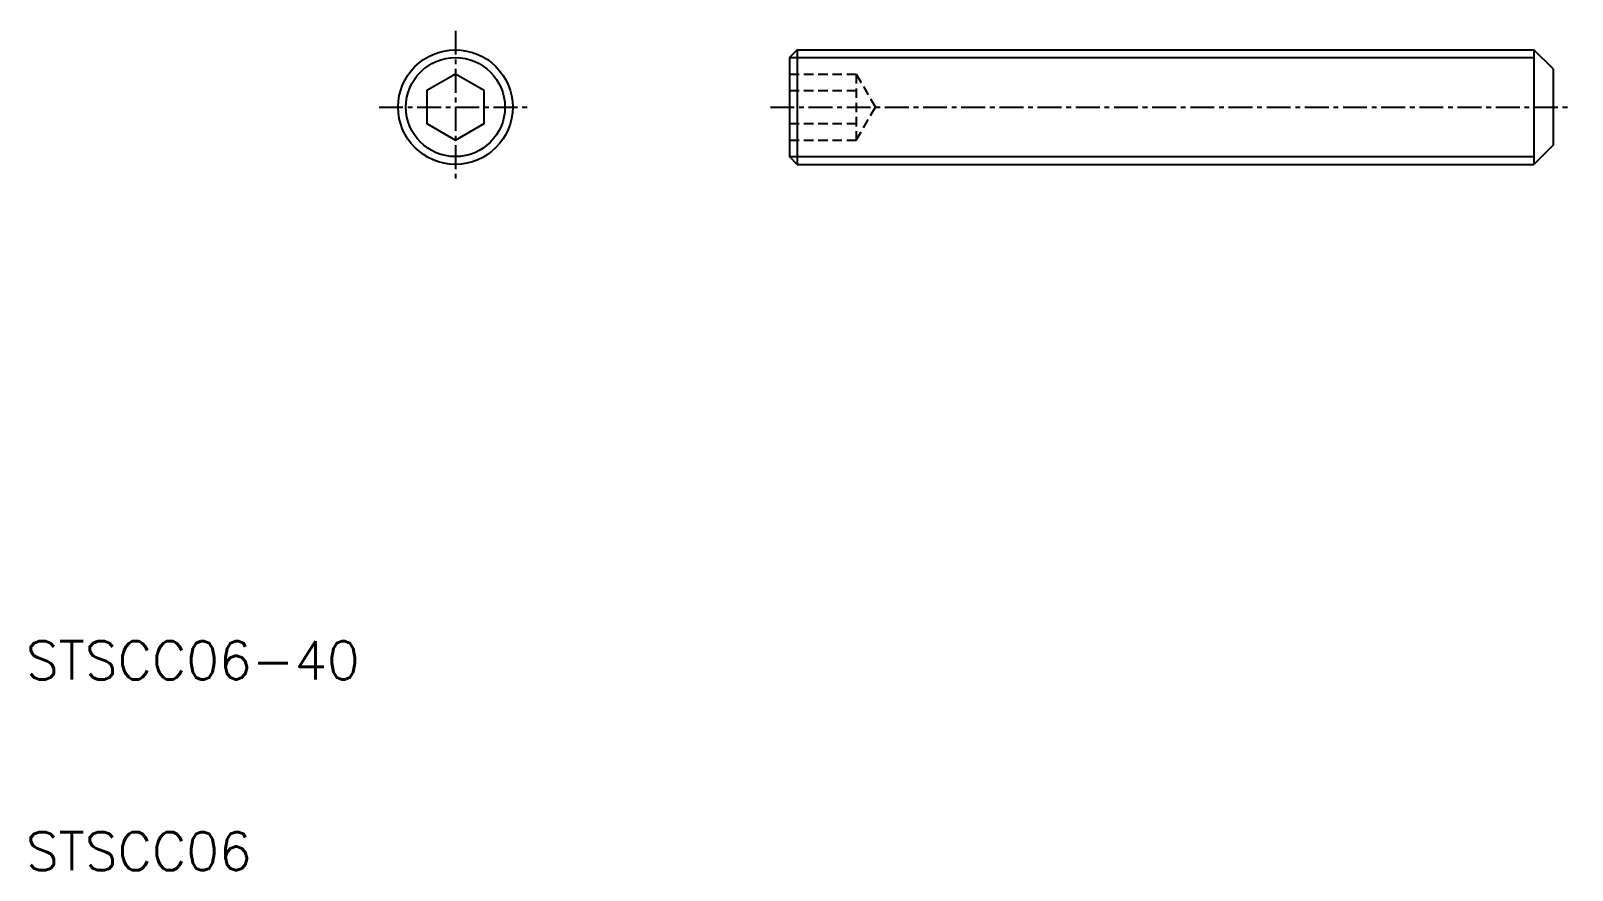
# Model space of a CAD drawing. Extents: x 10.3 to 91, y 10 to 54.
import ezdxf

# ---------------------------------------------------------------- set-up
doc = ezdxf.new("R2010")
doc.units = 0
doc.linetypes.add('CENTER', pattern=[2, 1.25, -0.25, 0.25, -0.25])
doc.linetypes.add('DASHED', pattern=[0.75, 0.5, -0.25])
doc.layers.get('0').update_dxf_attribs({"linetype": 'CONTINUOUS'})
doc.layers.add('CENTER', color=1, linetype='CENTER')
doc.styles.get("Standard").update_dxf_attribs({"font": 'txt.shx'})

msp = doc.modelspace()

# ---------------------------------------------------------------- linework, layer by layer
at = {"color": 7, "linetype": 'CONTINUOUS'}
for p, q in [((50.406, 53), (50, 52.594)), ((50, 52.594), (50, 47.406)), ((50.406, 53), (89, 53)), ((50.406, 53), (50.406, 47)), ((90, 52), (89, 53)), ((89, 53), (89, 47)), ((90, 52), (90, 48)), ((90, 48), (89, 47)), ((50.406, 47), (50, 47.406)), ((50.406, 47), (89, 47))]:
    msp.add_line(p, q, dxfattribs=at)
at = {"color": 3, "linetype": 'CONTINUOUS'}
for p, q in [((50, 52.594), (89, 52.594)), ((50, 47.406), (89, 47.406))]:
    msp.add_line(p, q, dxfattribs=at)
at = {"color": 3, "linetype": 'DASHED'}
for p, q in [((50, 51.732), (53.5, 51.732)), ((53.5, 51.732), (53.5, 48.268)), ((53.5, 51.732), (54.5, 50)), ((50, 50.866), (53.5, 50.866)), ((53.5, 48.268), (54.5, 50)), ((50, 49.134), (53.5, 49.134)), ((50, 48.268), (53.5, 48.268))]:
    msp.add_line(p, q, dxfattribs=at)
at = {"color": 7, "linetype": 'CONTINUOUS'}
msp.add_lwpolyline([(34, 50.866), (32.5, 51.732), (31, 50.866), (31, 49.134), (32.5, 48.268), (34, 49.134)], close=True, dxfattribs=at)
for radius in [3, 2.594]:
    msp.add_circle((32.5, 50), radius, dxfattribs=at)
at = {"layer": 'CENTER', "linetype": 'CENTER'}
for p, q in [((32.5, 54), (32.5, 46)), ((28.5, 50), (36.5, 50)), ((49, 50), (91, 50))]:
    msp.add_line(p, q, dxfattribs=at)

# ---------------------------------------------------------------- texts
at = {"color": 7, "linetype": 'CONTINUOUS'}
for s, p in [('STSCC06-40', (10, 20)), ('STSCC06', (10, 10))]:
    msp.add_text(s, height=2, dxfattribs=at).set_placement(p)

doc.saveas('drawing.dxf')
